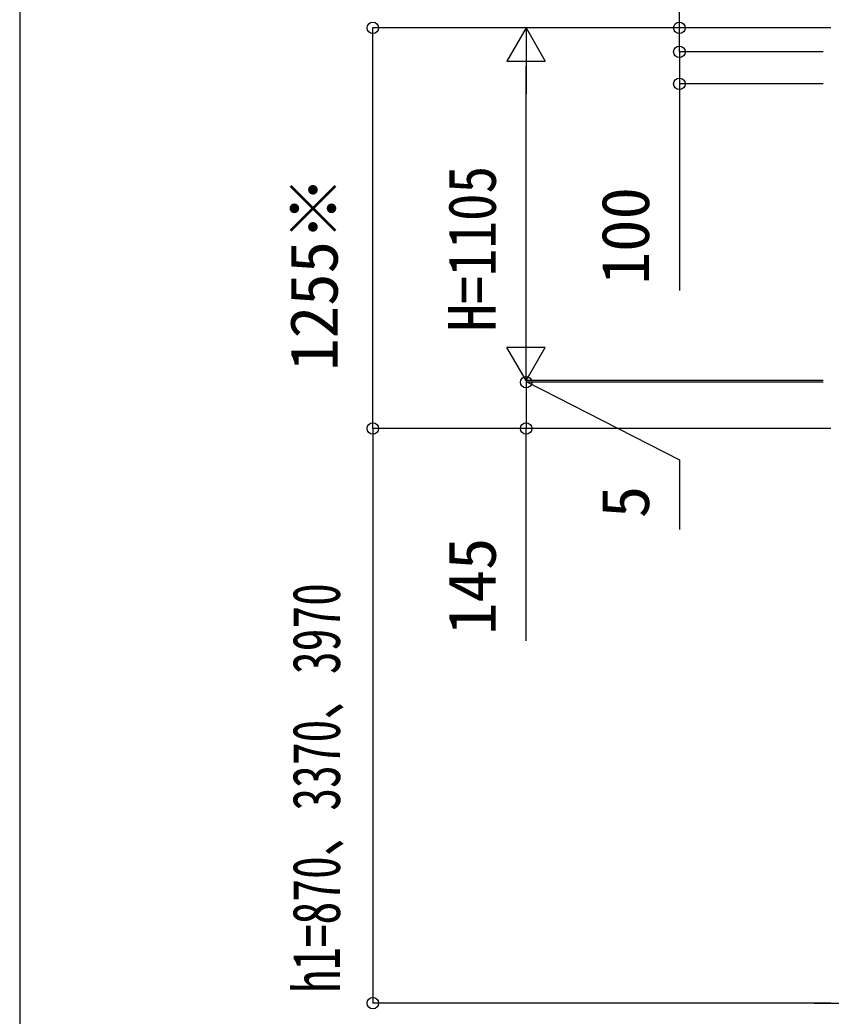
# Model space of a CAD drawing. Units: millimetres, scale not verified. Extents: x -10500 to 10500, y -15604 to 15536.
# Drawn here: x -10500 to -7960, y 2410 to 5530 of the extents above; entities that cross this region are included whole.
import ezdxf
from ezdxf.enums import TextEntityAlignment as Align

# ---------------------------------------------------------------- set-up
doc = ezdxf.new("R2010")
doc.units = ezdxf.units.MM
doc.header["$LTSCALE"] = 80
for name, color, linetype in [('0-6_YKK_D', 6, 'Continuous'), ('0-7_YKK_ZWAK', 7, 'Continuous'), ('0-8_YSS_K', 3, 'Continuous')]:
    doc.layers.add(name, color=color, linetype=linetype)
doc.styles.add('ＭＳ ゴシック', font='')
doc.styles.get('ＭＳ ゴシック').set_extended_font_data('MS Gothic')

msp = doc.modelspace()

# ---------------------------------------------------------------- linework, layer by layer
at = {"layer": '0-6_YKK_D'}
for p, q in [((-8435, 5505.4), (-8435, 6011.35)), ((-7960.5, 5505.4), (-9396, 5505.4)), ((-9395, 4250.4), (-9395, 5505.4)), ((-8915, 5505.4), (-8975, 5401.48)), ((-7985, 5505.4), (-8916, 5505.4)), ((-8915, 5505.4), (-8855, 5401.48)), ((-8915, 5505.4), (-8915, 5297.55)), ((-7985, 5505.4), (-8436, 5505.4)), ((-8435, 5430.4), (-8435, 5505.4)), ((-8435, 5430.4), (-8435, 5502.4)), ((-7985, 5430.4), (-8436, 5430.4)), ((-7985, 5430.4), (-8436, 5430.4)), ((-8435, 5430.4), (-8435, 5330.4)), ((-8435, 5430.4), (-8435, 5358.4)), ((-8975, 5401.48), (-8855, 5401.48)), ((-8915, 4520.4), (-8915, 5385.4)), ((-7985, 5330.4), (-8436, 5330.4)), ((-8435, 5330.4), (-8435, 4683.04)), ((-8915, 4400.4), (-8915, 4608.25)), ((-8915, 4400.4), (-8975, 4504.32)), ((-8855, 4504.32), (-8975, 4504.32)), ((-8915, 4400.4), (-8855, 4504.32)), ((-8915, 4400.4), (-8915, 4472.4)), ((-7985, 4400.4), (-8916, 4400.4)), ((-7985, 4400.4), (-8916, 4400.4)), ((-8915, 4400.4), (-8915, 4395.4)), ((-8915, 4400.4), (-8915, 4395.4)), ((-7985, 4395.4), (-8916, 4395.4)), ((-7985, 4395.4), (-8916, 4395.4)), ((-8915, 4395.4), (-8915, 4250.4)), ((-8915, 4395.4), (-8915, 4323.4)), ((-7960.5, 4250.4), (-9396, 4250.4)), ((-7960.5, 4250.4), (-9396, 4250.4)), ((-9395, 4250.4), (-9395, 2450.4)), ((-7985, 4250.4), (-8916, 4250.4)), ((-8915, 3584.84), (-8915, 4250.4)), ((-7960.5, 2450.4), (-9396, 2450.4))]:
    msp.add_line(p, q, dxfattribs=at)
msp.add_lwpolyline([(-8915, 4397.9), (-8435, 4152.76), (-8435, 3934.54)], dxfattribs=at)
for centre in [(-9395, 5505.4), (-8435, 5505.4), (-8435, 5430.4), (-8435, 5430.4), (-8435, 5330.4), (-8915, 4395.4), (-8915, 4395.4), (-9395, 4250.4), (-9395, 4250.4), (-8915, 4250.4), (-9395, 2450.4)]:
    msp.add_circle(centre, 18, dxfattribs=at)
at = {"layer": '0-7_YKK_ZWAK'}
msp.add_line((-10500, 14996.4), (-10500, -15603.6), dxfattribs=at)
at = {"layer": '0-8_YSS_K'}
msp.add_line((-8012.5, 2450.4), (-481.5, 2450.4), dxfattribs=at)

# ---------------------------------------------------------------- texts
at = {"layer": '0-6_YKK_D', "style": 'ＭＳ ゴシック'}
for s, width, p in [('H=1105', 0.85, (-8965, 4554.38)), ('h1=870、3370、3970', 0.7, (-9452.82, 2483.05))]:
    msp.add_text(s, height=149.6, rotation=90, dxfattribs=dict(at, width=width)).set_placement(p, align=Align.BOTTOM_LEFT)
for s, p in [('1255※', (-9460.07, 4431.07)), ('100', (-8485, 4701.74)), ('5', (-8485, 3969.47)), ('145', (-8965, 3603.54))]:
    msp.add_text(s, height=149.6, rotation=90, dxfattribs=at).set_placement(p, align=Align.BOTTOM_LEFT)

doc.saveas('drawing.dxf')
